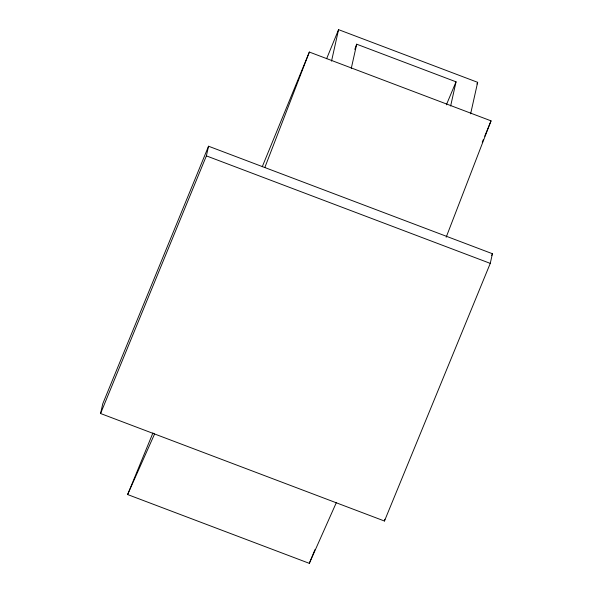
<?xml version="1.0" encoding="UTF-8"?>
<svg xmlns="http://www.w3.org/2000/svg" width="593" height="593" viewBox="0 0 593 593"><rect width="100%" height="100%" fill="white"/><g stroke="black" fill="none" stroke-linecap="round" stroke-linejoin="round"><path stroke-width="0.89" d="M100.573 413.514L102.737 403.855L208.543 146.219L492.427 253.722L490.263 263.381L384.457 521.025L100.573 413.514L206.386 155.877L208.543 146.219M331.524 61.138L338.566 29.65L477.661 82.331L470.627 113.812M351.278 68.38L356.682 44.193L456.047 81.819L450.636 106.006M384.457 521.025L384.85 519.268M354.807 49.412L356.682 44.193M264.819 167.552L309.353 52.051L491.041 120.853L446.173 237.215M336.305 502.686L309.316 563.35L127.628 494.547L152.935 432.92M262.254 166.737L309.353 52.051M326.617 58.729L338.566 29.65M476.965 84.036L477.661 82.331M309.316 563.35L314.935 549.659M482.25 142.246L483.302 139.681M484.711 136.257L491.041 120.853M491.723 255.435L492.427 253.722M446.366 104.835L456.047 81.819M127.628 494.547L154.625 433.883M206.386 155.877L490.263 263.381"/></g></svg>
